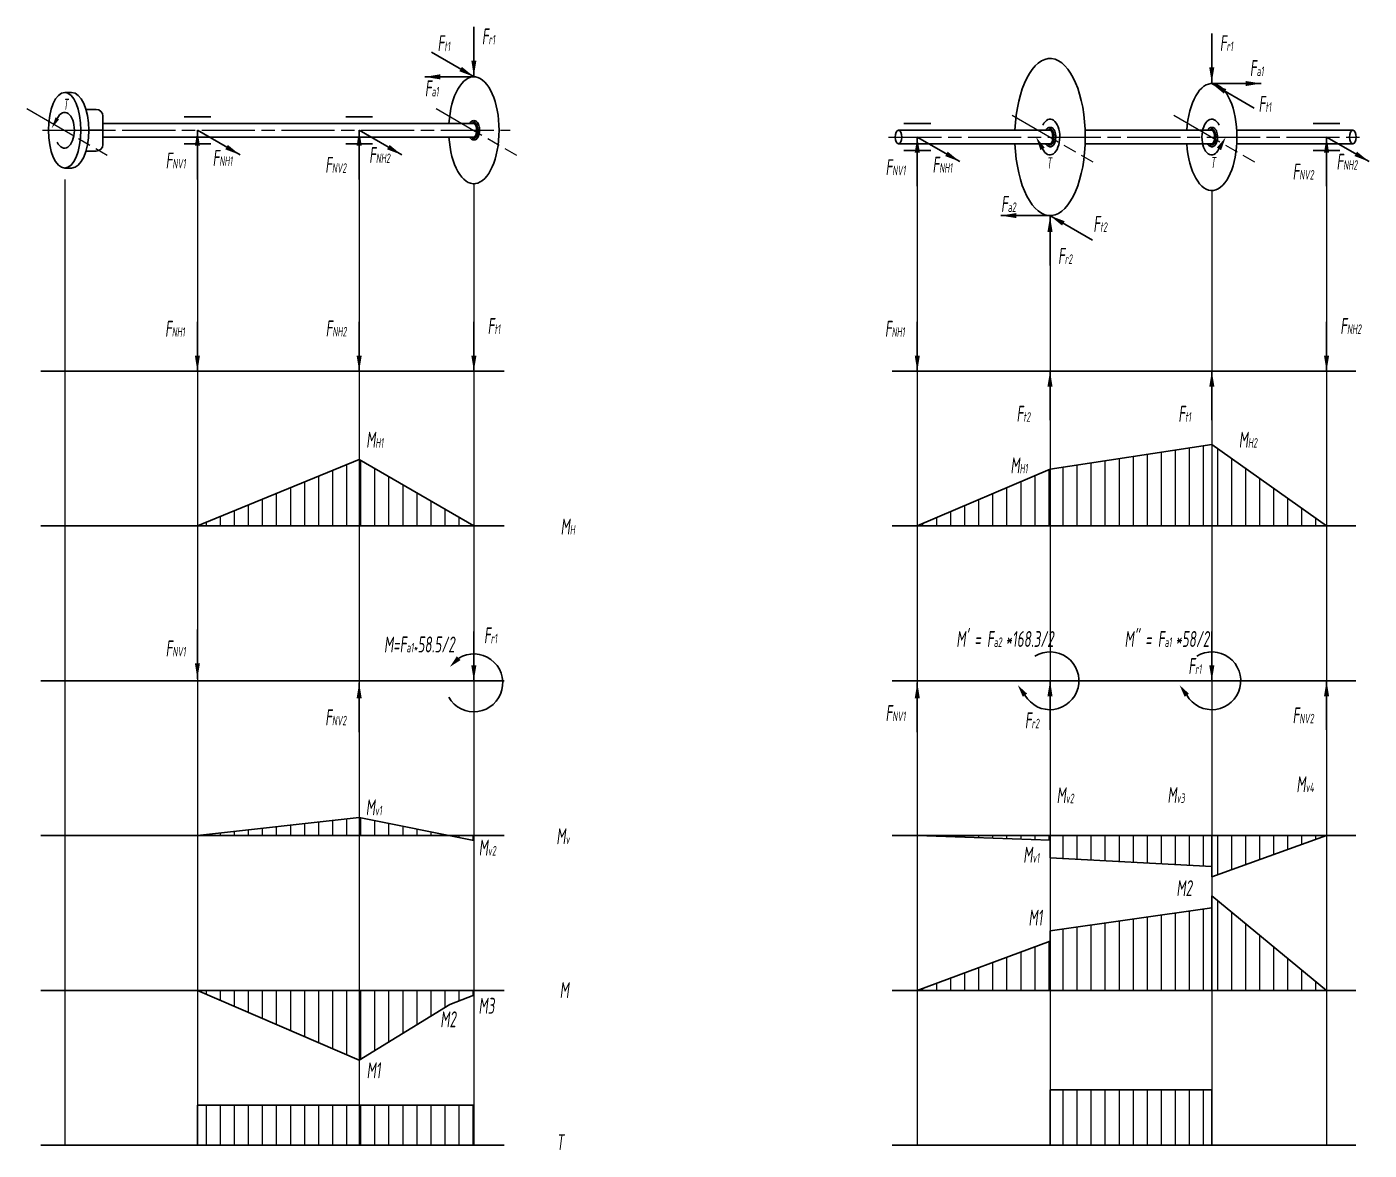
# Model space of a CAD drawing. Extents: x -500 to 7960, y -6170 to 1582.
# Drawn here: x -430 to 176, y -2476 to -1968 of the extents above; entities that cross this region are included whole.
import ezdxf

# ---------------------------------------------------------------- set-up
doc = ezdxf.new("R2010")
doc.units = 0
doc.linetypes.add('ACAD_ISO08W100', pattern=[36, 24, -3, 6, -3])
for name, color, linetype, lineweight in [('zhongxin', 1, 'ACAD_ISO08W100', 9), ('粗实线', 7, 'CONTINUOUS', 25), ('细实线 波浪线', 3, 'CONTINUOUS', 9)]:
    doc.layers.add(name, color=color, linetype=linetype, lineweight=lineweight)
doc.styles.get("Standard").update_dxf_attribs({"font": 'gbenor.shx', "width": 0.7, "oblique": 7, "height": 10, "bigfont": 'gbcbig.shx'})
doc.dimstyles.new('GB-35', dxfattribs={"dimtxt": 4.5, "dimasz": 3.5, "dimexe": 1.75, "dimexo": 0.875, "dimgap": 0.875, "dimtad": 1, "dimdsep": 46, "dimtxsty": 'Standard', "dimcen": 3.5, "dimadec": 0, "dimazin": 0, "dimtfac": 0.7, "dimtmove": 0, "dimatfit": 3, "dimfxl": 1, "dimtzin": 0, "dimarcsym": 0})

# ---------------------------------------------------------------- blocks, each defined once
blk = doc.blocks.new('*U188')
at = {"layer": '粗实线'}
blk.add_line((-104.77, 0), (104.77, 0), dxfattribs=at)
blk = doc.blocks.new('*U189')
at = {"layer": '粗实线', "color": 0, "linetype": 'ByBlock', "lineweight": -2, "transparency": 16777216}
for p in [(0, 350), (0, 280), (0, 210), (0, 140), (0, 70), (0, 0)]:
    blk.add_blockref('*U188', p, dxfattribs=at)

msp = doc.modelspace()

# ---------------------------------------------------------------- hatches: boundary and pattern name
at = {"layer": '细实线 波浪线'}
h = msp.add_hatch(dxfattribs=at)
h.set_pattern_fill('ANSI31', color=256, scale=2, angle=45)
h.paths.add_polyline_path([(32.155, -2168.083), (-27.847, -2193.708), (32.155, -2193.708)])
h.paths.add_polyline_path([(105.312, -2156.883), (32.155, -2168.083), (32.155, -2193.708), (105.312, -2193.708)])
h.paths.add_polyline_path([(105.312, -2156.883), (105.312, -2193.708), (157.18, -2193.708)])
h = msp.add_hatch(dxfattribs=at)
h.set_pattern_fill('ANSI31', color=256, scale=2, angle=45)
h.paths.add_polyline_path([(-280.174, -2163.708), (-353.306, -2193.708), (-280.174, -2193.708)])
h.paths.add_polyline_path([(-280.174, -2163.708), (-280.174, -2193.708), (-228.306, -2193.708)])
h = msp.add_hatch(dxfattribs=at)
h.set_pattern_fill('ANSI31', color=256, scale=2, angle=45)
h.paths.add_polyline_path([(105.312, -2333.708), (32.155, -2333.708), (32.155, -2343.708), (105.312, -2347.633)])
h.paths.add_polyline_path([(157.18, -2333.708), (105.312, -2333.708), (105.312, -2347.633), (105.312, -2352.347)])
h.paths.add_polyline_path([(32.155, -2333.708), (-27.847, -2333.708), (32.155, -2335.708)])
h.paths.add_polyline_path([(32.155, -2381.5), (-27.847, -2403.708), (32.155, -2403.708)])
h.paths.add_polyline_path([(105.312, -2366.408), (32.155, -2376.708), (32.155, -2403.708), (105.312, -2403.708)])
h.paths.add_polyline_path([(105.312, -2360.957), (105.312, -2403.708), (157.18, -2403.708)])
h.paths.add_polyline_path([(105.312, -2448.708), (32.155, -2448.708), (32.155, -2473.708), (105.312, -2473.708)])
h.paths.add_polyline_path([(83.166, -2320.674), (93.24, -2320.674), (94.375, -2311.432), (84.301, -2311.432)], flags=9)
h.paths.add_polyline_path([(33.081, -2320.666), (43.202, -2320.666), (44.319, -2311.572), (34.198, -2311.572)], flags=9)
h.paths.add_polyline_path([(20.387, -2375.903), (28.607, -2375.903), (29.709, -2366.93), (21.489, -2366.93)], flags=9)
h.paths.add_polyline_path([(18.003, -2347.555), (27.469, -2347.555), (28.585, -2338.462), (19.12, -2338.462)], flags=9)
h = msp.add_hatch(dxfattribs=at)
h.set_pattern_fill('ANSI31', color=256, scale=2, angle=45)
h.paths.add_polyline_path([(-280.174, -2333.708), (-353.306, -2333.708), (-280.174, -2325.458)])
h.paths.add_polyline_path([(-239.225, -2333.708), (-280.174, -2333.708), (-280.174, -2325.458)])
h.paths.add_polyline_path([(-228.306, -2335.908), (-239.225, -2333.708), (-228.306, -2333.708)])
h = msp.add_hatch(dxfattribs=at)
h.set_pattern_fill('ANSI31', color=256, scale=2, angle=45)
h.paths.add_polyline_path([(-280.174, -2403.708), (-353.306, -2403.708), (-280.174, -2435.208)])
h.paths.add_polyline_path([(-239.225, -2410.108), (-228.306, -2405.908), (-228.306, -2403.708), (-280.174, -2403.708), (-280.174, -2435.208)])
h.paths.add_polyline_path([(-280.174, -2455.558), (-353.306, -2455.558), (-353.306, -2473.708), (-280.174, -2473.708)])
h.paths.add_polyline_path([(-228.306, -2455.558), (-280.174, -2455.558), (-280.174, -2473.708), (-228.306, -2473.708)])

# ---------------------------------------------------------------- linework, layer by layer
at = {"layer": 'zhongxin'}
for p, q in [((-430.419, -2004.896), (-394.067, -2026.001)), ((-245.419, -2004.896), (-209.067, -2026.001)), ((15.094, -2007.947), (51.446, -2029.052)), ((88.199, -2007.947), (124.551, -2029.052)), ((-423.28, -2014.816), (-211.869, -2014.816)), ((-40.902, -2017.867), (173.616, -2017.867))]:
    msp.add_line(p, q, dxfattribs=at)
at = {"layer": '粗实线'}
for p, q in [((-413.306, -1997.741), (-410.176, -1997.741)), ((-403.7, -2005.397), (-399.018, -2005.397)), ((-396.018, -2008.397), (-396.018, -2021.235)), ((-396.018, -2011.738), (-353.306, -2011.738)), ((-347.242, -2008.743), (-359.37, -2008.743)), ((-353.306, -2011.738), (-280.174, -2011.738)), ((-274.11, -2008.743), (-286.238, -2008.743)), ((-280.174, -2011.738), (-228.306, -2011.738)), ((-21.783, -2011.794), (-33.911, -2011.794)), ((163.244, -2011.794), (151.116, -2011.794)), ((-402.412, -2014.816), (-396.018, -2014.816)), ((-396.018, -2017.894), (-353.306, -2017.894)), ((-353.306, -2017.894), (-280.174, -2017.894)), ((-280.174, -2017.894), (-228.306, -2017.894)), ((-36.311, -2014.789), (32.18, -2014.789)), ((32.18, -2014.789), (32.207, -2014.789)), ((48.049, -2014.789), (105.312, -2014.789)), ((116.591, -2014.789), (169.1, -2014.789)), ((-403.7, -2024.235), (-399.018, -2024.235)), ((-347.242, -2020.889), (-359.37, -2020.889)), ((-274.11, -2020.889), (-286.238, -2020.889)), ((-36.311, -2020.945), (32.18, -2020.945)), ((-21.783, -2023.94), (-33.911, -2023.94)), ((32.18, -2020.945), (32.207, -2020.945)), ((48.049, -2020.945), (105.312, -2020.945)), ((116.591, -2020.945), (169.1, -2020.945)), ((163.244, -2023.94), (151.116, -2023.94)), ((-413.306, -2031.891), (-410.176, -2031.891)), ((-39.145, -2123.708), (170.402, -2123.708)), ((105.312, -2156.883), (32.155, -2168.083)), ((105.312, -2156.883), (157.18, -2193.708)), ((-353.306, -2193.708), (-280.174, -2163.708)), ((-280.174, -2163.708), (-228.306, -2193.708)), ((-27.847, -2193.708), (32.155, -2168.083)), ((-39.145, -2193.708), (170.402, -2193.708)), ((-39.145, -2263.708), (170.402, -2263.708)), ((-280.174, -2325.458), (-353.306, -2333.708)), ((-228.306, -2335.908), (-280.174, -2325.458)), ((-228.306, -2335.908), (-228.306, -2333.708)), ((-39.145, -2333.708), (170.402, -2333.708)), ((32.155, -2335.708), (-27.847, -2333.708)), ((32.155, -2333.708), (32.155, -2343.708)), ((105.312, -2333.708), (105.312, -2347.633)), ((105.312, -2352.347), (157.18, -2333.708)), ((32.155, -2343.708), (105.312, -2347.633)), ((105.312, -2347.633), (105.312, -2352.347)), ((105.312, -2366.408), (32.155, -2376.708)), ((105.312, -2360.957), (157.18, -2403.708)), ((105.312, -2360.957), (105.312, -2403.708)), ((32.155, -2376.708), (32.155, -2403.708)), ((-27.847, -2403.708), (32.155, -2381.5)), ((-280.174, -2435.208), (-353.306, -2403.708)), ((-228.306, -2405.908), (-239.225, -2410.108)), ((-228.306, -2405.908), (-228.306, -2403.708)), ((-39.145, -2403.708), (170.402, -2403.708)), ((-239.225, -2410.108), (-280.174, -2435.208)), ((32.155, -2473.708), (32.155, -2448.708)), ((32.155, -2448.708), (105.312, -2448.708)), ((105.312, -2448.708), (105.312, -2473.708)), ((-353.306, -2473.708), (-353.306, -2455.558)), ((-353.306, -2455.558), (-228.306, -2455.558)), ((-353.306, -2455.558), (-353.306, -2473.708)), ((-228.306, -2455.558), (-228.306, -2473.708)), ((-228.306, -2455.558), (-228.306, -2473.708)), ((-39.145, -2473.708), (170.402, -2473.708))]:
    msp.add_line(p, q, dxfattribs=at)
for points in [[(-419.182, -2013.859, 0, 1.873, 0), (-416.637, -2009.433, 1.873, 1.873, 0)], [(25.822, -2017.853, 0, 2.248, 0), (28.804, -2023.205, 2.248, 2.248, 0)], [(111.588, -2017.938, 0, 2.248, 0), (108.535, -2023.249, 2.248, 2.248, 0)], [(-235.186, -2253.502, 2.4, 0, 0), (-239.176, -2257.427, 0, 0, 0)], [(20.835, -2270.243, 2.4, 0, 0), (17.588, -2265.685, 0, 0, 0)], [(93.993, -2270.243, 2.4, 0, 0), (90.745, -2265.685, 0, 0, 0)]]:
    msp.add_lwpolyline(points, format="xyseb", dxfattribs=at)
for centre, radius, start, end in [((-399.018, -2008.397), 3, 0, 90), ((-399.018, -2021.235), 3, 270, 0), ((32.155, -2263.708), 13.071, 210, 121.630897), ((105.312, -2263.708), 13.071, 210, 121.630897), ((-228.331, -2264.631), 13.071, 210, 121.630897)]:
    msp.add_arc(centre, radius, start, end, dxfattribs=at)
for centre, major_axis, ratio, start_param, end_param in [((32.18, -2017.867), (0, -35.509), 0.4485935, -1.4840025, 4.6255951), ((-228.306, -2014.816), (0, 24.17), 0.4704805, 1.6984968, 7.7262812), ((105.312, -2017.867), (0, 24.17), 0.4704805, 1.6984968, 7.7262812), ((-410.176, -2014.816), (0, 17.075), 0.4547016, 3.1415927, 6.2831853), ((-228.306, -2014.816), (0, 3.078), 0.4019375, 3.1415927, 6.2831853), ((32.153, -2017.867), (-0.054, -8.093), 0.5464215, 5.4363694, 10.2715939), ((32.207, -2017.867), (0, 3.078), 0.4019375, 3.1415927, 6.2831853), ((105.312, -2017.867), (0, 3.078), 0.4019375, 3.1415927, 6.2831853)]:
    msp.add_ellipse(centre, major_axis=major_axis, ratio=ratio, start_param=start_param, end_param=end_param, dxfattribs=at)
for centre, major_axis, ratio in [((-413.306, -2014.816), (0, 17.075), 0.428919), ((-36.311, -2017.867), (0, 3.078), 0.481789), ((169.1, -2017.867), (0, 3.078), 0.481789)]:
    msp.add_ellipse(centre, major_axis=major_axis, ratio=ratio, dxfattribs=at)
at = {"layer": '粗实线', "extrusion": (0, 0, -1)}
for centre, major_axis in [((-413.36, -2014.816), (0.054, 8.093)), ((105.258, -2017.867), (-0.054, -8.093))]:
    msp.add_ellipse(centre, major_axis=major_axis, ratio=0.5464215, start_param=5.4363694, end_param=10.2715939, dxfattribs=at)
at = {"layer": '粗实线'}
for points, knots in [([(-230.194, -2017.894), (-230.108, -2018.054), (-230.01, -2018.208), (-229.764, -2018.522), (-229.61, -2018.682), (-229.224, -2018.962), (-228.988, -2019.083), (-228.504, -2019.197), (-228.27, -2019.208), (-227.825, -2019.143), (-227.617, -2019.07), (-227.258, -2018.879), (-227.105, -2018.763), (-226.844, -2018.516), (-226.733, -2018.384), (-226.432, -2017.96), (-226.284, -2017.65), (-226.045, -2016.99), (-225.956, -2016.639), (-225.827, -2015.906), (-225.788, -2015.524), (-225.752, -2014.523), (-225.793, -2013.899), (-225.975, -2012.901), (-226.082, -2012.507), (-226.342, -2011.865), (-226.476, -2011.605), (-226.787, -2011.176), (-226.946, -2010.999), (-227.311, -2010.719), (-227.503, -2010.609), (-227.904, -2010.473), (-228.105, -2010.438), (-228.306, -2010.438), (-228.526, -2010.438), (-228.745, -2010.48), (-229.134, -2010.624), (-229.304, -2010.724), (-229.597, -2010.946), (-229.721, -2011.068), (-229.974, -2011.367), (-230.092, -2011.548), (-230.194, -2011.738)], [2.4985583, 2.4985583, 2.4985583, 2.4985583, 2.6673038, 2.6673038, 2.8573834, 2.8573834, 3.047463, 3.047463, 3.1997171, 3.1997171, 3.3519712, 3.3519712, 3.5042253, 3.5042253, 3.6564794, 3.6564794, 3.9786008, 3.9786008, 4.3007222, 4.3007222, 4.6228435, 4.6228435, 5.1370184, 5.1370184, 5.5025519, 5.5025519, 5.7771768, 5.7771768, 5.9840295, 5.9840295, 6.1482256, 6.1482256, 6.2831853, 6.2831853, 6.2831853, 6.4308887, 6.4308887, 6.5785921, 6.5785921, 6.7262954, 6.7262954, 6.9262049, 6.9262049, 6.9262049, 6.9262049]), ([(-229.24, -2017.894), (-229.195, -2017.948), (-229.149, -2017.999), (-228.978, -2018.164), (-228.837, -2018.262), (-228.511, -2018.387), (-228.326, -2018.41), (-227.974, -2018.354), (-227.812, -2018.28), (-227.536, -2018.083), (-227.419, -2017.961), (-227.213, -2017.684), (-227.124, -2017.528), (-226.859, -2016.96), (-226.728, -2016.478), (-226.573, -2015.429), (-226.55, -2014.863), (-226.615, -2013.808), (-226.695, -2013.317), (-226.944, -2012.451), (-227.111, -2012.076), (-227.45, -2011.636), (-227.577, -2011.51), (-227.881, -2011.316), (-228.062, -2011.25), (-228.269, -2011.238), (-228.287, -2011.238), (-228.306, -2011.238)], [2.6841791, 2.6841791, 2.6841791, 2.6841791, 2.772239, 2.772239, 2.9884335, 2.9884335, 3.2046281, 3.2046281, 3.4208226, 3.4208226, 3.6370171, 3.6370171, 3.8532117, 3.8532117, 4.3593748, 4.3593748, 4.8655378, 4.8655378, 5.3342776, 5.3342776, 5.8030174, 5.8030174, 6.03206, 6.03206, 6.2611026, 6.2611026, 6.2831853, 6.2831853, 6.2831853, 6.2831853]), ([(-228.306, -2011.238), (-228.459, -2011.238), (-228.612, -2011.275), (-228.881, -2011.401), (-228.999, -2011.488), (-229.151, -2011.636), (-229.196, -2011.685), (-229.239, -2011.738)], [0, 0, 0, 0, 0.18581068, 0.18581068, 0.37162136, 0.37162136, 0.45734053, 0.45734053, 0.45734053, 0.45734053]), ([(30.319, -2020.945), (30.405, -2021.105), (30.503, -2021.259), (30.749, -2021.573), (30.903, -2021.733), (31.289, -2022.013), (31.525, -2022.134), (32.009, -2022.247), (32.243, -2022.259), (32.688, -2022.194), (32.896, -2022.121), (33.255, -2021.93), (33.408, -2021.814), (33.67, -2021.567), (33.78, -2021.435), (34.081, -2021.011), (34.229, -2020.701), (34.468, -2020.041), (34.557, -2019.69), (34.686, -2018.956), (34.725, -2018.575), (34.761, -2017.573), (34.72, -2016.95), (34.538, -2015.951), (34.431, -2015.557), (34.171, -2014.916), (34.037, -2014.656), (33.726, -2014.227), (33.567, -2014.05), (33.202, -2013.77), (33.01, -2013.66), (32.609, -2013.524), (32.409, -2013.489), (32.207, -2013.489), (31.987, -2013.489), (31.769, -2013.531), (31.38, -2013.675), (31.209, -2013.775), (30.916, -2013.996), (30.793, -2014.119), (30.539, -2014.418), (30.421, -2014.599), (30.32, -2014.789)], [2.4985583, 2.4985583, 2.4985583, 2.4985583, 2.6673038, 2.6673038, 2.8573834, 2.8573834, 3.047463, 3.047463, 3.1997171, 3.1997171, 3.3519712, 3.3519712, 3.5042253, 3.5042253, 3.6564794, 3.6564794, 3.9786008, 3.9786008, 4.3007222, 4.3007222, 4.6228435, 4.6228435, 5.1370184, 5.1370184, 5.5025519, 5.5025519, 5.7771768, 5.7771768, 5.9840295, 5.9840295, 6.1482256, 6.1482256, 6.2831853, 6.2831853, 6.2831853, 6.4308887, 6.4308887, 6.5785921, 6.5785921, 6.7262954, 6.7262954, 6.9262049, 6.9262049, 6.9262049, 6.9262049]), ([(32.207, -2014.289), (32.054, -2014.289), (31.902, -2014.326), (31.632, -2014.452), (31.514, -2014.539), (31.362, -2014.687), (31.317, -2014.736), (31.274, -2014.789)], [0, 0, 0, 0, 0.18581068, 0.18581068, 0.37162136, 0.37162136, 0.45734053, 0.45734053, 0.45734053, 0.45734053]), ([(31.274, -2020.945), (31.318, -2020.999), (31.364, -2021.05), (31.536, -2021.215), (31.677, -2021.313), (32.002, -2021.438), (32.187, -2021.46), (32.539, -2021.405), (32.701, -2021.331), (32.977, -2021.134), (33.094, -2021.012), (33.3, -2020.735), (33.389, -2020.579), (33.654, -2020.011), (33.785, -2019.529), (33.941, -2018.48), (33.963, -2017.914), (33.898, -2016.859), (33.818, -2016.368), (33.569, -2015.502), (33.403, -2015.127), (33.063, -2014.687), (32.936, -2014.561), (32.632, -2014.367), (32.451, -2014.301), (32.244, -2014.289), (32.226, -2014.289), (32.207, -2014.289)], [2.6841791, 2.6841791, 2.6841791, 2.6841791, 2.772239, 2.772239, 2.9884335, 2.9884335, 3.2046281, 3.2046281, 3.4208226, 3.4208226, 3.6370171, 3.6370171, 3.8532117, 3.8532117, 4.3593748, 4.3593748, 4.8655378, 4.8655378, 5.3342776, 5.3342776, 5.8030174, 5.8030174, 6.03206, 6.03206, 6.2611026, 6.2611026, 6.2831853, 6.2831853, 6.2831853, 6.2831853]), ([(103.424, -2020.945), (103.51, -2021.105), (103.608, -2021.259), (103.854, -2021.573), (104.008, -2021.733), (104.394, -2022.013), (104.63, -2022.134), (105.114, -2022.247), (105.348, -2022.259), (105.793, -2022.194), (106.001, -2022.121), (106.36, -2021.93), (106.513, -2021.814), (106.774, -2021.567), (106.884, -2021.435), (107.186, -2021.011), (107.334, -2020.701), (107.573, -2020.041), (107.662, -2019.69), (107.791, -2018.956), (107.83, -2018.575), (107.866, -2017.573), (107.825, -2016.95), (107.643, -2015.951), (107.536, -2015.557), (107.276, -2014.916), (107.142, -2014.656), (106.831, -2014.227), (106.672, -2014.05), (106.307, -2013.77), (106.115, -2013.66), (105.714, -2013.524), (105.513, -2013.489), (105.312, -2013.489), (105.092, -2013.489), (104.873, -2013.531), (104.484, -2013.675), (104.314, -2013.775), (104.021, -2013.996), (103.897, -2014.119), (103.644, -2014.418), (103.526, -2014.599), (103.424, -2014.789)], [2.4985583, 2.4985583, 2.4985583, 2.4985583, 2.6673038, 2.6673038, 2.8573834, 2.8573834, 3.047463, 3.047463, 3.1997171, 3.1997171, 3.3519712, 3.3519712, 3.5042253, 3.5042253, 3.6564794, 3.6564794, 3.9786008, 3.9786008, 4.3007222, 4.3007222, 4.6228435, 4.6228435, 5.1370184, 5.1370184, 5.5025519, 5.5025519, 5.7771768, 5.7771768, 5.9840295, 5.9840295, 6.1482256, 6.1482256, 6.2831853, 6.2831853, 6.2831853, 6.4308887, 6.4308887, 6.5785921, 6.5785921, 6.7262954, 6.7262954, 6.9262049, 6.9262049, 6.9262049, 6.9262049]), ([(104.378, -2020.945), (104.422, -2020.999), (104.469, -2021.05), (104.64, -2021.215), (104.781, -2021.313), (105.107, -2021.438), (105.292, -2021.46), (105.643, -2021.405), (105.805, -2021.331), (106.082, -2021.134), (106.198, -2021.012), (106.405, -2020.735), (106.494, -2020.579), (106.759, -2020.011), (106.89, -2019.529), (107.045, -2018.48), (107.068, -2017.914), (107.002, -2016.859), (106.923, -2016.368), (106.673, -2015.502), (106.507, -2015.127), (106.168, -2014.687), (106.041, -2014.561), (105.737, -2014.367), (105.556, -2014.301), (105.349, -2014.289), (105.33, -2014.289), (105.312, -2014.289)], [2.6841791, 2.6841791, 2.6841791, 2.6841791, 2.772239, 2.772239, 2.9884335, 2.9884335, 3.2046281, 3.2046281, 3.4208226, 3.4208226, 3.6370171, 3.6370171, 3.8532117, 3.8532117, 4.3593748, 4.3593748, 4.8655378, 4.8655378, 5.3342776, 5.3342776, 5.8030174, 5.8030174, 6.03206, 6.03206, 6.2611026, 6.2611026, 6.2831853, 6.2831853, 6.2831853, 6.2831853]), ([(105.312, -2014.289), (105.159, -2014.289), (105.006, -2014.326), (104.737, -2014.452), (104.619, -2014.539), (104.467, -2014.687), (104.421, -2014.736), (104.379, -2014.789)], [0, 0, 0, 0, 0.18581068, 0.18581068, 0.37162136, 0.37162136, 0.45734053, 0.45734053, 0.45734053, 0.45734053])]:
    msp.add_open_spline(points, degree=3, knots=knots, dxfattribs=at)
at = {"layer": '细实线 波浪线'}
for p, q in [((-413.306, -2037.052), (-413.306, -2473.708)), ((-353.306, -2037.052), (-353.306, -2473.708)), ((-280.174, -2037.052), (-280.174, -2473.708)), ((-228.306, -2038.986), (-228.306, -2473.708)), ((-27.847, -2040.103), (-27.847, -2473.708)), ((105.312, -2042.037), (105.312, -2473.708)), ((157.18, -2040.103), (157.18, -2473.708)), ((32.155, -2075.981), (32.155, -2473.708))]:
    msp.add_line(p, q, dxfattribs=at)

# ---------------------------------------------------------------- block references
at = {"layer": '粗实线'}
msp.add_blockref('*U189', (-319.335, -2473.708), dxfattribs=at)

# ---------------------------------------------------------------- texts
for s, width, insert, char_height, attachment_point in [('F{\\H0.6x;t1}', 29.68707, (-244.788, -1971.875), 7.2, 1), ('F{\\H0.6x;r1}', 29.68707, (-224.722, -1968.787), 7.2, 1), ('F{\\H0.6x;r1}', 29.68707, (108.896, -1971.838), 7.2, 1), ('F{\\H0.6x;a1}', 29.68707, (-250.495, -1992.29), 7.2, 1), ('F{\\H0.6x;t1}', 29.68707, (126.412, -1999.323), 7.2, 1), ('F{\\H0.6x;NV1}', 29.68707, (-367.68, -2024.892), 7.2, 1), ('F{\\H0.6x;NH1}', 29.68707, (-346.45, -2023.733), 7.2, 1), ('F{\\H0.6x;NV2}', 29.68707, (-295.552, -2026.854), 7.2, 1), ('F{\\H0.6x;NH2}', 29.68707, (-275.703, -2022.422), 7.2, 1), ('F{\\H0.6x;NH1}', 29.68707, (-20.991, -2026.783), 7.2, 1), ('F{\\H0.6x;NH2}', 29.68707, (161.651, -2025.473), 7.2, 1), ('F{\\H0.6x;NV1}', 29.68707, (-42.222, -2027.942), 7.2, 1), ('T', 29.68707, (30.6, -2032.091), 5, 7), ('F{\\H0.6x;NV2}', 29.68707, (141.802, -2029.905), 7.2, 1), ('F{\\H0.6x;a2}', 29.68707, (9.991, -2051.732), 7.2, 7), ('F{\\H0.6x;t2}', 29.68707, (57.969, -2060.748), 7.2, 9), ('F{\\H0.6x;r2}', 29.68707, (35.764, -2075.235), 7.2, 7), ('F{\\H0.6x;t1}', 29.68707, (-222.126, -2099.705), 7.2, 1), ('F{\\H0.6x;NH2}', 29.68707, (163.36, -2099.705), 7.2, 1), ('F{\\H0.6x;NH1}', 29.68707, (-367.962, -2100.984), 7.2, 1), ('F{\\H0.6x;NH2}', 29.68707, (-295.341, -2100.829), 7.2, 1), ('F{\\H0.6x;NH1}', 29.68707, (-42.504, -2100.984), 7.2, 1), ('F{\\H0.6x;t2}', 29.68707, (16.988, -2146.587), 7.2, 7), ('F{\\H0.6x;t1}', 29.68707, (90.145, -2146.587), 7.2, 7), ('M{\\H0.6x;H1}', 29.68707, (-277.023, -2151.113), 7.2, 1), ('M{\\H0.6x;H2}', 29.68707, (117.479, -2151.113), 7.2, 1), ('M{\\H0.6x;H1}', 29.68707, (14.25, -2162.729), 7.2, 1), ('M{\\H0.6x;H}', 29.68707, (-189.112, -2190.413), 7.2, 1), ('M=F{\\H0.6x;a1*}58.5/2', 29.68707, (-268.967, -2243.676), 7.2, 1), ('F{\\H0.6x;r1}', 29.68707, (-223.77, -2239.561), 7.2, 1), ("M' = F{\\H0.6x;a2 \\H1.6667x;*}168.3/2", 61.14173, (-10.228, -2241.215), 7.2, 1), ('M" = F{\\H0.6x;a1 \\H1.6667x;*}58/2', 61.14173, (65.844, -2241.215), 7.2, 1), ('F{\\H0.6x;NV1}', 29.68707, (-367.68, -2252.709), 7.2, 7), ('F{\\H0.6x;r1}', 29.68707, (94.677, -2253.427), 7.2, 1), ('F{\\H0.6x;NV1}', 29.68707, (-42.222, -2274.707), 7.2, 1), ('F{\\H0.6x;NV2}', 29.68707, (-295.552, -2276.669), 7.2, 1), ('F{\\H0.6x;r2}', 29.68707, (20.759, -2285.198), 7.2, 7), ('F{\\H0.6x;NV2}', 29.68707, (141.802, -2275.746), 7.2, 1), ('M{\\H0.6x;v2}', 29.68707, (35.115, -2311.859), 7.2, 1), ('M{\\H0.6x;v3}', 29.68707, (85.218, -2311.719), 7.2, 1), ('M{\\H0.6x;v4}', 29.68707, (143.516, -2306.87), 7.2, 1), ('M{\\H0.6x;v1}', 29.68707, (-277.207, -2324.514), 7.2, 7), ('M{\\H0.6x;v2}', 29.68707, (-226.138, -2342.726), 7.2, 7), ('M{\\H0.6x;v}', 29.68707, (-191.053, -2330.39), 7.2, 1), ('M{\\H0.6x;v1}', 29.68707, (20.037, -2338.749), 7.2, 1), ('M2', 29.68707, (89.272, -2353.86), 7.2, 1), ('M1', 29.68707, (22.406, -2367.216), 7.2, 1), ('M', 29.68707, (-189.539, -2399.933), 7.2, 1), ('M3', 29.68707, (-226.231, -2407.048), 7.2, 1), ('M2', 29.68707, (-243.527, -2413.166), 7.2, 1), ('M1', 29.68707, (-276.816, -2436.222), 7.2, 1), ('T', 29.68707, (-191.053, -2468.72), 7.2, 1)]:
    msp.add_mtext_dynamic_manual_height_columns(s, width=width, gutter_width=12.5, heights=[0], dxfattribs=dict(at, insert=insert, char_height=char_height, attachment_point=attachment_point))
at = {"layer": '粗实线', "attachment_point": 3}
for s, insert, char_height, rotation in [('F{\\H0.6x;a1}', (128.757, -1983.092), 7.2, 0.129205), ('T', (-411.657, -2000.602), 5, 359.614195), ('T', (107.082, -2026.914), 5, 359.228389)]:
    msp.add_mtext_dynamic_manual_height_columns(s, width=29.68707, gutter_width=12.5, heights=[0], dxfattribs=dict(at, insert=insert, char_height=char_height, rotation=rotation))

# ---------------------------------------------------------------- leaders
at = {"layer": '粗实线'}
for points, override in [([(-228.331, -1990.277), (-228.331, -1968.042)], {"dimasz": 7, "dimtad": 0}), ([(105.287, -1993.328), (105.287, -1971.092)], {"dimasz": 7, "dimtad": 0}), ([(-228.242, -1990.633), (-247.499, -1979.515)], {"dimasz": 7, "dimtad": 0}), ([(-250.542, -1990.646), (-228.306, -1990.646)], {"dimasz": 7, "dimtad": 0}), ([(105.245, -1993.706), (124.502, -2004.824)], {"dimasz": 7, "dimtad": 0}), ([(127.548, -1993.647), (105.312, -1993.697)], {"dimasz": 7, "dimtad": 0}), ([(-353.306, -2014.816), (-353.306, -2037.052)], {"dimasz": 7, "dimtad": 0}), ([(-334.049, -2025.934), (-353.306, -2014.816)], {"dimasz": 7, "dimtad": 0}), ([(-280.174, -2014.816), (-280.174, -2037.052)], {"dimasz": 7, "dimtad": 0}), ([(-260.917, -2025.934), (-280.174, -2014.816)], {"dimasz": 7, "dimtad": 0}), ([(-27.847, -2017.867), (-27.847, -2040.103)], {"dimasz": 7, "dimtad": 0}), ([(-8.59, -2028.985), (-27.847, -2017.867)], {"dimasz": 7, "dimtad": 0}), ([(157.18, -2017.867), (157.18, -2040.103)], {"dimasz": 7, "dimtad": 0}), ([(176.437, -2028.985), (157.18, -2017.867)], {"dimasz": 7, "dimtad": 0}), ([(9.944, -2053.376), (32.18, -2053.376)], {"dimasz": 7, "dimtad": 0}), ([(32.155, -2053.745), (32.155, -2075.981)], {"dimasz": 7, "dimtad": 0}), ([(32.116, -2053.39), (51.373, -2064.507)], {"dimasz": 7, "dimtad": 0}), ([(-353.306, -2123.708), (-353.306, -2101.472)], {"dimasz": 7, "dimgap": 0.875, "dimtad": 0}), ([(-280.174, -2123.708), (-280.174, -2101.472)], {"dimasz": 7, "dimtad": 0}), ([(-228.306, -2123.708), (-228.306, -2101.472)], {"dimasz": 7, "dimtad": 0}), ([(-27.847, -2123.708), (-27.847, -2101.472)], {"dimasz": 7, "dimtad": 0}), ([(157.18, -2123.708), (157.18, -2101.472)], {"dimasz": 7, "dimtad": 0}), ([(32.155, -2123.708), (32.155, -2145.944)], {"dimasz": 7, "dimtad": 0}), ([(105.312, -2123.708), (105.312, -2145.944)], {"dimasz": 7, "dimtad": 0}), ([(-353.306, -2262.784), (-353.306, -2240.548)], {"dimasz": 7, "dimtad": 0}), ([(-228.331, -2263.708), (-228.331, -2241.472)], {"dimasz": 7, "dimtad": 0}), ([(105.312, -2263.708), (105.312, -2241.472)], {"dimasz": 7, "dimtad": 0}), ([(-280.174, -2264.631), (-280.174, -2286.867)], {"dimasz": 7, "dimtad": 0}), ([(-27.847, -2264.631), (-27.847, -2286.867)], {"dimasz": 7, "dimtad": 0}), ([(32.155, -2263.708), (32.155, -2285.944)], {"dimasz": 7, "dimtad": 0}), ([(157.18, -2263.708), (157.18, -2285.944)], {"dimasz": 7, "dimtad": 0})]:
    msp.add_leader(points, dimstyle='GB-35', override=override, dxfattribs=at)

doc.saveas('drawing.dxf')
